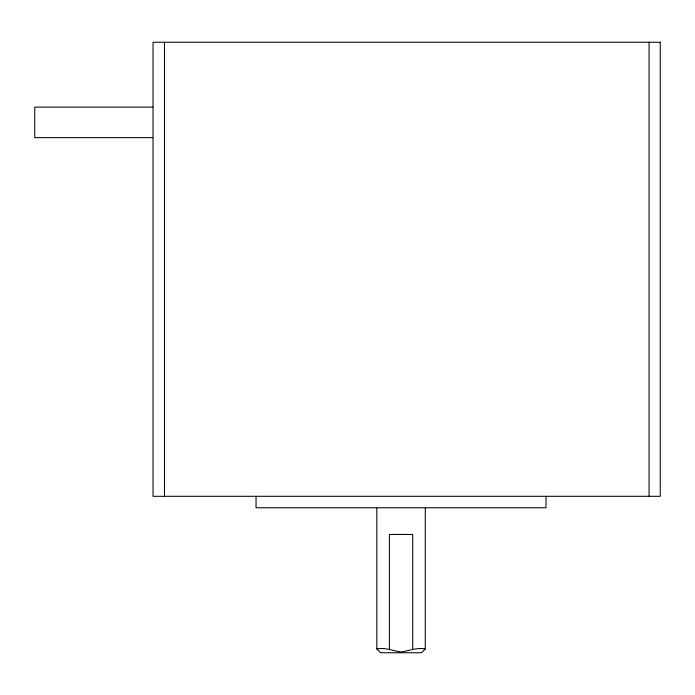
<?xml version="1.0" encoding="UTF-8"?>
<svg xmlns="http://www.w3.org/2000/svg" width="695" height="695" viewBox="0 0 695 695"><rect width="100%" height="100%" fill="white"/><g stroke="black" fill="none" stroke-linecap="round" stroke-linejoin="round"><path stroke-width="1.04" d="M425.279 508.219L425.279 648.939L421.465 652.753L380.634 652.753L376.82 648.939L376.82 508.219M425.279 648.939C416.696 647.28 409.242 650.833 401.05 651.988C392.857 650.833 385.404 647.28 376.82 648.939M152.735 107.117L34.75 107.117L34.75 137.636L152.735 137.636M649.069 42.247L649.069 496.308M546.044 496.308L546.044 507.758L256.055 507.758L256.055 496.308M412.7 648.939L412.7 534.464L389.4 534.464L389.4 648.939M164.48 42.247L164.48 496.308M660.25 42.247L153.039 42.247L153.039 496.308L660.25 496.308L660.25 42.247"/></g></svg>
